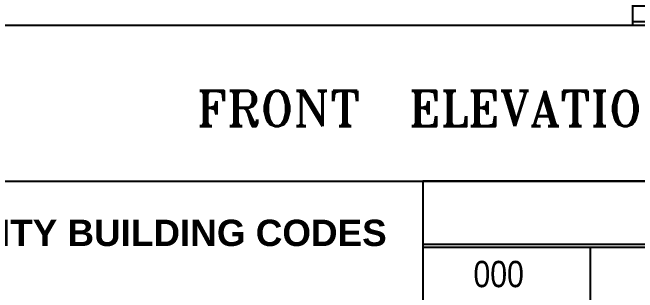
# Model space of a CAD drawing. Header units: inches. Extents: x -1842 to 12195, y -2228 to 2193.
# Drawn here: x 898.1 to 1122.6, y 1019.8 to 1120.5 of the extents above; entities that cross this region are included whole.
import ezdxf
from ezdxf.enums import TextEntityAlignment as Align

# ---------------------------------------------------------------- set-up
doc = ezdxf.new("R2010")
doc.units = ezdxf.units.IN
doc.header["$LTSCALE"] = 6
doc.header["$MEASUREMENT"] = 0
doc.linetypes.add('DASHED', pattern=[0.75, 0.5, -0.25])
doc.layers.add('Title Block', color=7, linetype='Continuous')
doc.styles.add('PDF Arial Bold', font='arialbd.ttf')
doc.styles.add('RT', font='ROMANT')
doc.styles.get("Standard").update_dxf_attribs({"font": 'ARIALN.TTF'})

msp = doc.modelspace()

# ---------------------------------------------------------------- hatches: boundary and pattern name
at = {"layer": 'Title Block', "linetype": 'DASHED'}
h = msp.add_hatch(dxfattribs=at)
h.set_pattern_fill('ANSI31', color=253, scale=45, angle=135)
h.set_pattern_definition([(180, (-9927.284, 121.574), (-4e-16, -5.625), [])])
h.paths.add_polyline_path([(1142.4394657, 1202.296174), (1223.4394657, 1202.296174), (1223.4394657, 1115.896174), (1232.4394657, 1115.896174), (1232.4394657, 1213.096174), (1119.0394657, 1213.096174), (1119.0394657, 1123.096174), (1120.8394657, 1123.096174), (1120.8394657, 1115.896174), (1142.4394657, 1115.896174)])
h.paths.add_polyline_path([(1342.0487803, 1213.096174), (1236.0394657, 1213.096174), (1236.0394657, 1115.896174), (1245.0394657, 1115.896174), (1245.0394657, 1202.296174), (1326.0394657, 1202.296174), (1326.0394657, 1115.896174), (1342.0487803, 1115.896174)])
h.paths.add_polyline_path([(1347.6394657, 1213.096174), (1345.6487803, 1213.096174), (1345.6487803, 1115.896174), (1347.6394657, 1115.896174)])

# ---------------------------------------------------------------- linework, layer by layer
for p, q in [((1120.8394657, 1123.096174), (1120.8394657, 1115.896174)), ((736.023244, 1115.896174), (1371.5979125, 1115.896174)), ((1390.334949, 1059.824864), (1045.5773297, 1059.824864)), ((1045.5773297, 1059.824864), (1045.5773297, 368.173124)), ((1045.5773297, 1037.2039392), (1390.334949, 1037.2039392)), ((1045.5773297, 1036.106324), (1390.334949, 1036.106324)), ((1105.6105722, 1036.106324), (1105.6105722, 590.817524))]:
    msp.add_line(p, q)
at = {"layer": 'Title Block'}
msp.add_line((711.6595625, 1059.824864), (1390.334949, 1059.824864), dxfattribs=at)

# ---------------------------------------------------------------- texts
at = {"insert": (730.9452717, 1045.9519085), "char_height": 9.4725072, "width": 346.113149282, "attachment_point": 1, "style": 'PDF Arial Bold'}
msp.add_mtext("PRINCE GEORGE'S COUNTY BUILDING CODES", dxfattribs=at)
at = {"insert": (1063.7147106, 1031.141724), "char_height": 9.4725072, "width": 92.292378324, "attachment_point": 1}
msp.add_mtext('000', dxfattribs=at)
at = {"layer": 'Title Block', "style": 'RT'}
msp.add_text('FRONT  ELEVATION', height=12.69675, dxfattribs=at).set_placement((964.2907519, 1092.2436892), align=Align.TOP_LEFT)

doc.saveas('drawing.dxf')
